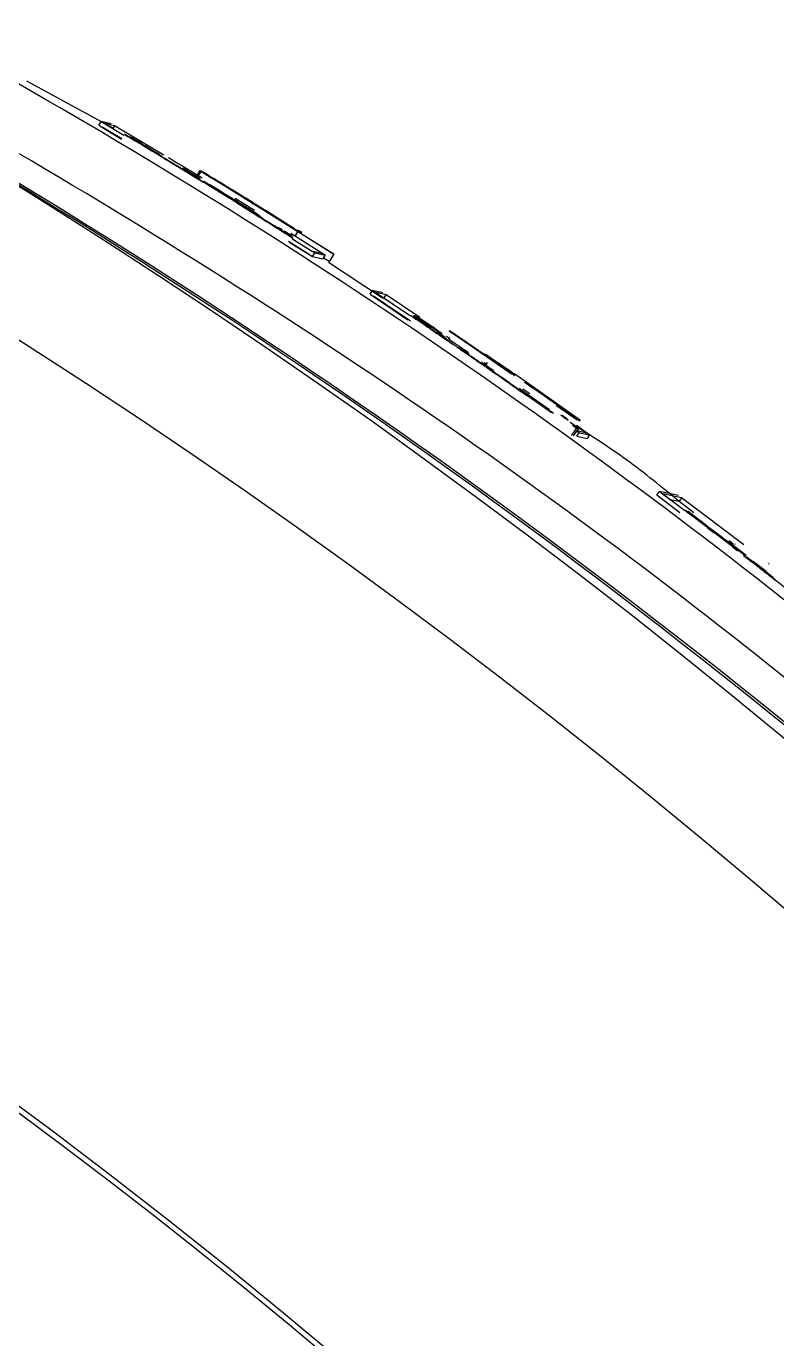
# Model space of a CAD drawing. Header units: millimetres. Extents: x 2448 to 4397, y 790 to 2168.
# Drawn here: x 3786.8 to 3794.61, y 1997.02 to 2010.66 of the extents above; entities that cross this region are included whole.
import ezdxf

# ---------------------------------------------------------------- set-up
doc = ezdxf.new("R2010")
doc.units = ezdxf.units.MM

msp = doc.modelspace()

# ---------------------------------------------------------------- linework, layer by layer
at = {"color": 7, "linetype": 'Continuous', "lineweight": 25}
for p, q in [((3787.707, 2009.597), (3786.809, 2010.086)), ((3787.558, 2009.627), (3787.581, 2009.666)), ((3787.558, 2009.627), (3787.794, 2009.482)), ((3787.581, 2009.666), (3787.819, 2009.524)), ((3787.687, 2009.643), (3787.581, 2009.666)), ((3787.796, 2009.485), (3787.593, 2009.607)), ((3787.616, 2009.645), (3787.819, 2009.524)), ((3787.722, 2009.622), (3787.616, 2009.645)), ((3787.722, 2009.622), (3787.705, 2009.593)), ((3788.234, 2009.316), (3787.722, 2009.622)), ((3787.882, 2009.502), (3787.886, 2009.508)), ((3787.886, 2009.508), (3787.958, 2009.465)), ((3787.982, 2009.447), (3787.958, 2009.461)), ((3788.123, 2009.358), (3788.124, 2009.359)), ((3788.149, 2009.336), (3788.152, 2009.336)), ((3788.153, 2009.335), (3788.156, 2009.335)), ((3788.189, 2009.313), (3788.189, 2009.313)), ((3788.191, 2009.313), (3788.196, 2009.312)), ((3788.195, 2009.31), (3788.196, 2009.312)), ((3788.326, 2009.231), (3788.326, 2009.231)), ((3788.405, 2009.196), (3788.408, 2009.196)), ((3788.442, 2009.173), (3788.446, 2009.173)), ((3788.611, 2009.07), (3788.442, 2009.173)), ((3788.445, 2009.172), (3788.446, 2009.173)), ((3788.612, 2009.071), (3788.446, 2009.173)), ((3788.641, 2009.039), (3788.454, 2009.153)), ((3788.468, 2009.148), (3788.469, 2009.15)), ((3788.483, 2009.141), (3788.485, 2009.144)), ((3788.546, 2009.097), (3788.546, 2009.098)), ((3788.593, 2009.101), (3788.621, 2009.146)), ((3788.61, 2009.068), (3788.598, 2009.075)), ((3788.629, 2009.147), (3788.618, 2009.154)), ((3789.626, 2008.522), (3788.621, 2009.146)), ((3788.621, 2009.146), (3788.623, 2009.146)), ((3788.623, 2009.146), (3788.771, 2009.055)), ((3789.207, 2008.696), (3788.649, 2009.043)), ((3788.983, 2008.827), (3788.678, 2009.016)), ((3788.805, 2008.953), (3788.713, 2009.009)), ((3788.818, 2008.941), (3788.744, 2008.987)), ((3788.748, 2008.986), (3788.752, 2008.985)), ((3788.897, 2008.894), (3788.748, 2008.986)), ((3788.751, 2008.984), (3788.752, 2008.985)), ((3788.841, 2008.93), (3788.752, 2008.985)), ((3788.809, 2008.938), (3788.81, 2008.94)), ((3788.84, 2008.929), (3788.841, 2008.93)), ((3788.861, 2008.903), (3788.862, 2008.905)), ((3788.864, 2008.904), (3788.869, 2008.903)), ((3788.901, 2008.881), (3788.906, 2008.88)), ((3788.905, 2008.879), (3788.906, 2008.88)), ((3788.912, 2008.871), (3788.913, 2008.872)), ((3788.949, 2008.856), (3789.191, 2008.706)), ((3788.967, 2008.839), (3788.967, 2008.84)), ((3789.178, 2008.74), (3788.975, 2008.865)), ((3789.188, 2008.701), (3789.191, 2008.706)), ((3789.291, 2008.734), (3789.627, 2008.522)), ((3789.387, 2008.581), (3789.484, 2008.519)), ((3789.424, 2008.566), (3789.445, 2008.552)), ((3789.424, 2008.566), (3789.447, 2008.552)), ((3789.464, 2008.541), (3789.447, 2008.552)), ((3789.877, 2008.299), (3789.554, 2008.503)), ((3789.626, 2008.522), (3789.597, 2008.476)), ((3789.627, 2008.522), (3789.598, 2008.475)), ((3789.608, 2008.537), (3790.002, 2008.286)), ((3789.627, 2008.522), (3789.626, 2008.522)), ((3790.001, 2008.286), (3789.626, 2008.52)), ((3789.636, 2008.534), (3789.67, 2008.512)), ((3789.668, 2008.513), (3789.636, 2008.533)), ((3789.637, 2008.53), (3789.661, 2008.514)), ((3789.659, 2008.515), (3789.637, 2008.529)), ((3789.661, 2008.514), (3789.659, 2008.515)), ((3789.67, 2008.512), (3789.668, 2008.513)), ((3789.747, 2008.284), (3789.529, 2008.42)), ((3789.545, 2008.408), (3789.78, 2008.263)), ((3789.557, 2008.479), (3789.57, 2008.473)), ((3789.557, 2008.465), (3789.56, 2008.469)), ((3789.563, 2008.461), (3789.57, 2008.473)), ((3789.57, 2008.448), (3789.804, 2008.3)), ((3789.571, 2008.448), (3789.771, 2008.322)), ((3789.771, 2008.322), (3789.877, 2008.299)), ((3789.78, 2008.263), (3789.887, 2008.239)), ((3789.804, 2008.3), (3789.911, 2008.277)), ((3789.911, 2008.277), (3789.877, 2008.299)), ((3789.952, 2008.21), (3789.893, 2008.247)), ((3790.001, 2008.286), (3789.952, 2008.21)), ((3789.952, 2008.21), (3789.954, 2008.21)), ((3790.002, 2008.286), (3789.954, 2008.21)), ((3790.002, 2008.286), (3790.001, 2008.286)), ((3790.507, 2007.829), (3789.948, 2008.199)), ((3790.38, 2007.873), (3790.404, 2007.91)), ((3790.38, 2007.873), (3790.771, 2007.604)), ((3790.404, 2007.91), (3790.799, 2007.646)), ((3790.511, 2007.886), (3790.404, 2007.91)), ((3790.799, 2007.591), (3790.414, 2007.85)), ((3790.545, 2007.864), (3790.439, 2007.887)), ((3790.439, 2007.887), (3790.799, 2007.647)), ((3790.52, 2007.827), (3790.545, 2007.864)), ((3790.895, 2007.629), (3790.545, 2007.864)), ((3790.845, 2007.634), (3790.831, 2007.643)), ((3790.837, 2007.648), (3790.839, 2007.651)), ((3790.842, 2007.63), (3790.845, 2007.634)), ((3790.871, 2007.63), (3790.874, 2007.634)), ((3790.874, 2007.634), (3791.129, 2007.461)), ((3790.963, 2007.575), (3790.874, 2007.634)), ((3790.918, 2007.578), (3790.908, 2007.58)), ((3790.969, 2007.542), (3790.952, 2007.554)), ((3790.995, 2007.518), (3790.995, 2007.518)), ((3791.067, 2007.469), (3790.995, 2007.518)), ((3791.067, 2007.469), (3791.071, 2007.468)), ((3791.072, 2007.468), (3791.075, 2007.468)), ((3791.076, 2007.475), (3791.174, 2007.408)), ((3791.104, 2007.445), (3791.111, 2007.443)), ((3791.115, 2007.456), (3791.159, 2007.426)), ((3791.209, 2007.408), (3791.175, 2007.43)), ((3791.191, 2007.409), (3791.197, 2007.408)), ((3791.196, 2007.406), (3791.197, 2007.408)), ((3791.208, 2007.411), (3791.197, 2007.419)), ((3791.76, 2007.101), (3791.201, 2007.489)), ((3791.201, 2007.489), (3791.201, 2007.489)), ((3791.576, 2007.236), (3791.213, 2007.487)), ((3791.213, 2007.487), (3791.215, 2007.486)), ((3791.215, 2007.486), (3791.581, 2007.232)), ((3791.298, 2007.315), (3791.297, 2007.314)), ((3791.408, 2007.245), (3791.31, 2007.312)), ((3791.352, 2007.276), (3791.355, 2007.276)), ((3791.372, 2007.268), (3791.402, 2007.248)), ((3791.382, 2007.273), (3791.377, 2007.266)), ((3791.382, 2007.273), (3791.397, 2007.263)), ((3791.392, 2007.256), (3791.397, 2007.263)), ((3791.4, 2007.251), (3791.405, 2007.258)), ((3791.387, 2007.252), (3791.391, 2007.251)), ((3791.391, 2007.251), (3791.39, 2007.25)), ((3791.66, 2007.078), (3791.535, 2007.165)), ((3791.552, 2007.141), (3791.663, 2007.065)), ((3791.664, 2007.068), (3791.557, 2007.142)), ((3791.566, 2007.16), (3791.592, 2007.142)), ((3791.568, 2007.251), (3791.582, 2007.24)), ((3791.577, 2007.249), (3791.582, 2007.245)), ((3791.603, 2007.15), (3791.591, 2007.158)), ((3791.615, 2007.217), (3791.669, 2007.179)), ((3791.645, 2007.188), (3791.623, 2007.204)), ((3791.883, 2007.024), (3791.672, 2007.169)), ((3791.676, 2007.164), (3791.851, 2007.042)), ((3791.857, 2006.928), (3791.857, 2006.929)), ((3791.89, 2006.902), (3792.009, 2006.819)), ((3791.891, 2006.902), (3791.894, 2006.901)), ((3791.893, 2006.904), (3791.934, 2006.875)), ((3791.934, 2006.875), (3791.894, 2006.903)), ((3791.927, 2006.877), (3791.93, 2006.876)), ((3792.263, 2006.64), (3791.927, 2006.877)), ((3792.243, 2006.669), (3791.93, 2006.89)), ((3792.266, 2006.639), (3791.93, 2006.876)), ((3791.93, 2006.876), (3791.93, 2006.875)), ((3792.041, 2006.834), (3791.968, 2006.885)), ((3792.566, 2006.559), (3792.042, 2006.928)), ((3792.568, 2006.558), (3792.045, 2006.928)), ((3792.558, 2006.561), (3792.066, 2006.907)), ((3791.995, 2006.832), (3792.077, 2006.775)), ((3792.057, 2006.793), (3792.001, 2006.833)), ((3792.077, 2006.775), (3792.014, 2006.82)), ((3792.055, 2006.791), (3792.057, 2006.793)), ((3792.316, 2006.722), (3792.545, 2006.564)), ((3792.531, 2006.567), (3792.316, 2006.715)), ((3792.317, 2006.716), (3792.532, 2006.566)), ((3792.44, 2006.558), (3792.363, 2006.613)), ((3792.428, 2006.573), (3792.375, 2006.611)), ((3792.402, 2006.584), (3792.395, 2006.586)), ((3792.55, 2006.562), (3792.533, 2006.575)), ((3792.546, 2006.472), (3792.495, 2006.508)), ((3792.51, 2006.488), (3792.513, 2006.492)), ((3792.52, 2006.481), (3792.524, 2006.487)), ((3792.524, 2006.487), (3792.546, 2006.472)), ((3792.629, 2006.432), (3792.525, 2006.505)), ((3792.53, 2006.449), (3792.555, 2006.431)), ((3792.532, 2006.566), (3792.531, 2006.567)), ((3792.532, 2006.453), (3792.629, 2006.432)), ((3792.549, 2006.563), (3792.543, 2006.567)), ((3792.545, 2006.564), (3792.544, 2006.564)), ((3792.549, 2006.563), (3792.55, 2006.562)), ((3792.558, 2006.561), (3792.551, 2006.552)), ((3792.558, 2006.561), (3792.559, 2006.56)), ((3792.566, 2006.559), (3792.568, 2006.558)), ((3792.529, 2006.395), (3792.636, 2006.372)), ((3792.555, 2006.431), (3792.662, 2006.408)), ((3792.662, 2006.408), (3792.628, 2006.432)), ((3793.362, 2005.787), (3793.601, 2005.602)), ((3793.389, 2005.822), (3793.65, 2005.626)), ((3793.586, 2005.779), (3793.389, 2005.822)), ((3793.422, 2005.798), (3793.65, 2005.627)), ((3793.618, 2005.755), (3793.422, 2005.798)), ((3793.618, 2005.755), (3793.592, 2005.719)), ((3794.267, 2005.266), (3793.618, 2005.755)), ((3793.501, 2005.739), (3793.592, 2005.719)), ((3793.592, 2005.719), (3793.747, 2005.601)), ((3793.737, 2005.563), (3793.651, 2005.627)), ((3793.671, 2005.611), (3793.678, 2005.621)), ((3793.68, 2005.606), (3793.685, 2005.612)), ((3793.777, 2005.543), (3793.685, 2005.612)), ((3793.792, 2005.521), (3793.737, 2005.563)), ((3793.903, 2005.437), (3793.792, 2005.521)), ((3793.818, 2005.501), (3793.82, 2005.504)), ((3793.82, 2005.504), (3793.91, 2005.435)), ((3793.948, 2005.408), (3793.82, 2005.504)), ((3793.893, 2005.439), (3793.949, 2005.396)), ((3793.902, 2005.437), (3793.893, 2005.439)), ((3793.91, 2005.435), (3793.903, 2005.437)), ((3793.93, 2005.412), (3793.937, 2005.41)), ((3794.152, 2005.246), (3793.937, 2005.41)), ((3793.938, 2005.41), (3793.948, 2005.408)), ((3794.154, 2005.245), (3793.938, 2005.41)), ((3793.945, 2005.405), (3793.948, 2005.408)), ((3794.06, 2005.317), (3794.061, 2005.319)), ((3794.061, 2005.319), (3794.157, 2005.245)), ((3794.195, 2005.217), (3794.061, 2005.319)), ((3794.147, 2005.27), (3794.107, 2005.3)), ((3794.154, 2005.273), (3794.114, 2005.304)), ((3794.143, 2005.283), (3794.115, 2005.304)), ((3794.291, 2005.156), (3794.141, 2005.271)), ((3794.146, 2005.247), (3794.202, 2005.204)), ((3794.152, 2005.246), (3794.146, 2005.247)), ((3794.157, 2005.245), (3794.154, 2005.245)), ((3794.167, 2005.277), (3794.175, 2005.275)), ((3794.235, 2005.193), (3794.171, 2005.242)), ((3794.184, 2005.22), (3794.195, 2005.217)), ((3794.283, 2005.156), (3794.235, 2005.193)), ((3794.274, 2005.162), (3794.24, 2005.188)), ((3794.263, 2005.157), (3794.262, 2005.157)), ((3794.289, 2005.136), (3794.294, 2005.142)), ((3794.346, 2005.092), (3794.362, 2005.089)), ((3794.497, 2004.988), (3794.364, 2005.092)), ((3794.381, 2005.066), (3794.397, 2005.062)), ((3794.529, 2005.065), (3794.522, 2005.071)), ((3794.591, 2004.907), (3794.586, 2004.908))]:
    msp.add_line(p, q, dxfattribs=at)
at = {"color": 7, "linetype": 'Continuous', "lineweight": 25, "flags": 128}
for points in [[(3788.608, 2009.156), (3788.595, 2009.135), (3788.583, 2009.114), (3788.58, 2009.109)], [(3788.805, 2008.953), (3788.816, 2008.946), (3788.829, 2008.938), (3788.841, 2008.93)], [(3789.78, 2008.263), (3789.794, 2008.284), (3789.804, 2008.3)], [(3789.911, 2008.277), (3789.898, 2008.256), (3789.887, 2008.239)], [(3791.393, 2007.25), (3791.407, 2007.241), (3791.421, 2007.231)], [(3791.665, 2007.058), (3791.675, 2007.051), (3791.686, 2007.043)], [(3791.891, 2006.902), (3791.876, 2006.912), (3791.862, 2006.922)], [(3791.925, 2006.881), (3791.943, 2006.868), (3791.96, 2006.856)], [(3791.987, 2006.833), (3791.997, 2006.825), (3792.008, 2006.818)], [(3792.474, 2006.403), (3792.503, 2006.444), (3792.526, 2006.476)], [(3792.494, 2006.399), (3792.513, 2006.425), (3792.529, 2006.448), (3792.546, 2006.472)], [(3792.529, 2006.395), (3792.544, 2006.415), (3792.555, 2006.431)], [(3792.662, 2006.408), (3792.647, 2006.388), (3792.636, 2006.372)], [(3793.362, 2005.787), (3793.377, 2005.807), (3793.389, 2005.822)]]:
    msp.add_lwpolyline(points, dxfattribs=at)
at = {"color": 7, "linetype": 'Continuous', "lineweight": 25}
msp.add_circle((3748.716, 1947.838), 64.082, dxfattribs=at)
for centre, radius, start, end in [((3748.716, 1947.838), 72, 10.3061, 79.6939), ((3748.716, 1947.838), 70.65, 10.3061, 79.6939), ((3748.716, 1947.838), 64.023, 270, 180.00002), ((3749.383, 1947.469), 71.996, 32.6977, 61.00278), ((3749.33, 1947.48), 71.996, 31.78427, 59.67634), ((3748.716, 1947.838), 61.611, 90, 360), ((3756.944, 1959.344), 58.95, 57.07738, 57.15858), ((3756.123, 1957.295), 61.125, 56.8203, 56.86814), ((3756.23, 1957.196), 61.204, 53.62761, 53.67543)]:
    msp.add_arc(centre, radius, start, end, dxfattribs=at)
for points, knots in [([(3817.167, 1970.449), (3817.129, 1970.619), (3816.689, 1972.606), (3815.384, 1976.292), (3813.296, 1981.393), (3810.763, 1986.22), (3807.862, 1990.809), (3804.549, 1995.177), (3800.876, 1999.248), (3796.91, 2002.957), (3792.653, 2006.327), (3788.08, 2009.352), (3783.272, 2011.977), (3778.31, 2014.154), (3773.438, 2015.866), (3770.159, 2016.646), (3768.617, 2017.013)], [0, 0, 0, 0, 0.007378, 0.086277, 0.165173, 0.241101, 0.317028, 0.395164, 0.4733, 0.549225, 0.62515, 0.703278, 0.781408, 0.857129, 0.932849, 1, 1, 1, 1]), ([(3812.716, 1980.873), (3812.605, 1981.135), (3811.776, 1983.086), (3809.824, 1986.539), (3806.879, 1991.122), (3803.556, 1995.373), (3799.938, 1999.294), (3796.005, 2002.899), (3791.793, 2006.17), (3787.317, 2009.051), (3783.43, 2011.205), (3780.973, 2012.232), (3780.152, 2012.575)], [0, 0, 0, 0, 0.01838, 0.13679, 0.255201, 0.369862, 0.484523, 0.599183, 0.713843, 0.828197, 0.942553, 1, 1, 1, 1]), ([(3748.716, 2009.449), (3751.093, 2009.37), (3755.945, 2009.207), (3763.26, 2007.857), (3770.608, 2005.608), (3777.803, 2002.346), (3784.646, 1998.107), (3790.942, 1992.951), (3796.362, 1987.16), (3800.847, 1980.952), (3804.401, 1974.535), (3807.123, 1967.88), (3808.998, 1961.137), (3810.125, 1954.446), (3810.261, 1950.013), (3810.327, 1947.838)], [0, 0, 0, 0, 0.0736754, 0.1504344, 0.2298849, 0.3115242, 0.3947507, 0.4788859, 0.5632051, 0.6400411, 0.7158686, 0.7901842, 0.8625449, 0.9325805, 1, 1, 1, 1]), ([(3787.822, 2009.533), (3787.873, 2009.503), (3787.954, 2009.455), (3788.063, 2009.389), (3788.122, 2009.353), (3788.152, 2009.336)], [0, 0, 0, 0, 0.458838, 0.729395, 1, 1, 1, 1]), ([(3787.826, 2009.535), (3787.882, 2009.502), (3787.973, 2009.448), (3788.096, 2009.374), (3788.164, 2009.333), (3788.197, 2009.313)], [0, 0, 0, 0, 0.449842, 0.729789, 1, 1, 1, 1]), ([(3787.826, 2009.535), (3787.838, 2009.528), (3787.859, 2009.516), (3787.89, 2009.498), (3787.909, 2009.487), (3787.918, 2009.481)], [0, 0, 0, 0, 0.391545, 0.695772, 1, 1, 1, 1]), ([(3787.886, 2009.508), (3787.895, 2009.503), (3787.911, 2009.493), (3787.935, 2009.48), (3787.949, 2009.471), (3787.956, 2009.467)], [0, 0, 0, 0, 0.394364, 0.697182, 1, 1, 1, 1]), ([(3788.153, 2009.335), (3788.102, 2009.366), (3788.03, 2009.409), (3787.936, 2009.466), (3787.912, 2009.481), (3787.9, 2009.488)], [0, 0, 0, 0, 0.5544394, 0.7741875, 1, 1, 1, 1]), ([(3787.918, 2009.481), (3787.925, 2009.477), (3787.937, 2009.47), (3787.954, 2009.459), (3787.965, 2009.453), (3787.97, 2009.45)], [0, 0, 0, 0, 0.3911823, 0.6955909, 1, 1, 1, 1]), ([(3787.956, 2009.467), (3787.959, 2009.465), (3787.967, 2009.461), (3787.978, 2009.454), (3787.989, 2009.447), (3787.996, 2009.443), (3788, 2009.44)], [0, 0, 0, 0, 0.25, 0.5, 0.75, 1, 1, 1, 1]), ([(3787.988, 2009.443), (3787.985, 2009.445), (3787.979, 2009.448), (3787.969, 2009.454), (3787.962, 2009.459), (3787.958, 2009.461)], [0, 0, 0, 0, 0.25285, 0.626401, 1, 1, 1, 1]), ([(3787.97, 2009.45), (3787.995, 2009.435), (3788.046, 2009.405), (3788.123, 2009.358), (3788.175, 2009.326), (3788.202, 2009.31)], [0, 0, 0, 0, 0.318767, 0.659383, 1, 1, 1, 1]), ([(3787.988, 2009.443), (3788.016, 2009.426), (3788.076, 2009.391), (3788.152, 2009.345), (3788.192, 2009.321)], [0, 0, 0, 0, 0.483698, 1, 1, 1, 1]), ([(3788.192, 2009.321), (3788.188, 2009.324), (3788.17, 2009.335), (3788.139, 2009.354), (3788.095, 2009.38), (3788.047, 2009.409), (3788.014, 2009.428), (3787.997, 2009.438), (3787.995, 2009.439)], [0, 0, 0, 0, 0.044406, 0.186372, 0.315259, 0.56452, 0.939233, 1, 1, 1, 1]), ([(3788.156, 2009.335), (3788.148, 2009.34), (3788.132, 2009.349), (3788.105, 2009.366), (3788.085, 2009.377), (3788.074, 2009.384)], [0, 0, 0, 0, 0.297229, 0.594458, 1, 1, 1, 1]), ([(3788.074, 2009.384), (3788.092, 2009.374), (3788.121, 2009.357), (3788.161, 2009.332), (3788.184, 2009.318), (3788.196, 2009.312)], [0, 0, 0, 0, 0.4296253, 0.7148125, 1, 1, 1, 1]), ([(3788.205, 2009.31), (3788.197, 2009.315), (3788.179, 2009.326), (3788.152, 2009.342), (3788.133, 2009.353), (3788.124, 2009.359)], [0, 0, 0, 0, 0.312458, 0.656229, 1, 1, 1, 1]), ([(3788.124, 2009.359), (3788.141, 2009.349), (3788.17, 2009.331), (3788.199, 2009.314), (3788.211, 2009.307), (3788.212, 2009.306)], [0, 0, 0, 0, 0.593093, 0.986791, 1, 1, 1, 1]), ([(3788.209, 2009.3), (3788.201, 2009.305), (3788.186, 2009.314), (3788.166, 2009.326), (3788.154, 2009.333), (3788.149, 2009.336)], [0, 0, 0, 0, 0.429625, 0.7148125, 1, 1, 1, 1]), ([(3788.189, 2009.313), (3788.268, 2009.265), (3788.389, 2009.192), (3788.525, 2009.108), (3788.596, 2009.064), (3788.612, 2009.054), (3788.62, 2009.049)], [0, 0, 0, 0, 0.493119, 0.751461, 0.87371, 1, 1, 1, 1]), ([(3788.209, 2009.3), (3788.202, 2009.304), (3788.19, 2009.312), (3788.189, 2009.313), (3788.189, 2009.313)], [0, 0, 0, 0, 0.558776, 1, 1, 1, 1]), ([(3788.191, 2009.313), (3788.239, 2009.283), (3788.338, 2009.223), (3788.487, 2009.132), (3788.587, 2009.071), (3788.637, 2009.04)], [0, 0, 0, 0, 0.325075, 0.662536, 1, 1, 1, 1]), ([(3788.239, 2009.288), (3788.288, 2009.258), (3788.366, 2009.21), (3788.473, 2009.145), (3788.531, 2009.11), (3788.56, 2009.092)], [0, 0, 0, 0, 0.459922, 0.729961, 1, 1, 1, 1]), ([(3788.632, 2009.077), (3788.604, 2009.094), (3788.489, 2009.165), (3788.372, 2009.234), (3788.283, 2009.287)], [0, 0, 0, 0, 0.242369, 1, 1, 1, 1]), ([(3788.326, 2009.231), (3788.352, 2009.215), (3788.405, 2009.183), (3788.51, 2009.119), (3788.588, 2009.071), (3788.64, 2009.039)], [0, 0, 0, 0, 0.251385, 0.502776, 1, 1, 1, 1]), ([(3788.326, 2009.231), (3788.336, 2009.225), (3788.354, 2009.214), (3788.38, 2009.199), (3788.395, 2009.19), (3788.403, 2009.185)], [0, 0, 0, 0, 0.404672, 0.702336, 1, 1, 1, 1]), ([(3788.403, 2009.185), (3788.407, 2009.182), (3788.416, 2009.177), (3788.429, 2009.169), (3788.442, 2009.161), (3788.45, 2009.156), (3788.454, 2009.153)], [0, 0, 0, 0, 0.2500001, 0.5000002, 0.7500003, 1, 1, 1, 1]), ([(3788.425, 2009.186), (3788.431, 2009.182), (3788.442, 2009.176), (3788.456, 2009.167), (3788.465, 2009.161), (3788.469, 2009.159)], [0, 0, 0, 0, 0.406795, 0.703397, 1, 1, 1, 1]), ([(3788.612, 2009.071), (3788.593, 2009.083), (3788.545, 2009.112), (3788.498, 2009.141), (3788.469, 2009.159)], [0, 0, 0, 0, 0.403792, 1, 1, 1, 1]), ([(3788.469, 2009.15), (3788.486, 2009.14), (3788.518, 2009.121), (3788.554, 2009.099), (3788.573, 2009.087), (3788.578, 2009.084)], [0, 0, 0, 0, 0.4753513, 0.8600436, 1, 1, 1, 1]), ([(3788.597, 2009.069), (3788.621, 2009.054), (3788.67, 2009.024), (3788.759, 2008.969), (3788.824, 2008.929), (3788.864, 2008.904)], [0, 0, 0, 0, 0.2728521, 0.5457043, 1, 1, 1, 1]), ([(3788.608, 2009.156), (3788.612, 2009.153), (3788.619, 2009.148), (3788.666, 2009.12), (3788.714, 2009.09), (3788.752, 2009.067), (3788.771, 2009.055)], [0, 0, 0, 0, 0.348485, 0.569803, 0.786571, 1, 1, 1, 1]), ([(3788.644, 2009.134), (3788.633, 2009.141), (3788.614, 2009.153), (3788.61, 2009.155), (3788.608, 2009.156)], [0, 0, 0, 0, 0.556506, 1, 1, 1, 1]), ([(3789.144, 2008.833), (3789.065, 2008.882), (3788.906, 2008.98), (3788.743, 2009.079), (3788.656, 2009.132), (3788.645, 2009.138), (3788.644, 2009.139)], [0, 0, 0, 0, 0.329681, 0.673032, 0.953826, 1, 1, 1, 1]), ([(3788.644, 2009.134), (3788.654, 2009.128), (3788.675, 2009.115), (3788.711, 2009.094), (3788.736, 2009.078), (3788.751, 2009.069)], [0, 0, 0, 0, 0.292343, 0.58468, 1, 1, 1, 1]), ([(3788.732, 2009.08), (3788.733, 2009.079), (3788.737, 2009.078), (3788.746, 2009.072), (3788.751, 2009.069)], [0, 0, 0, 0, 0.561757, 1, 1, 1, 1]), ([(3788.946, 2008.948), (3788.918, 2008.965), (3788.861, 2009), (3788.791, 2009.043), (3788.742, 2009.074), (3788.735, 2009.078), (3788.732, 2009.08)], [0, 0, 0, 0, 0.2702553, 0.5455684, 0.7698476, 1, 1, 1, 1]), ([(3788.742, 2009.078), (3788.749, 2009.074), (3788.764, 2009.065), (3788.869, 2009.002), (3789.003, 2008.92), (3789.097, 2008.862), (3789.143, 2008.833)], [0, 0, 0, 0, 0.292893, 0.576375, 0.790992, 1, 1, 1, 1]), ([(3789.136, 2008.833), (3789.076, 2008.87), (3788.954, 2008.946), (3788.825, 2009.026), (3788.751, 2009.072), (3788.745, 2009.076), (3788.742, 2009.078)], [0, 0, 0, 0, 0.265837, 0.542103, 0.76857, 1, 1, 1, 1]), ([(3788.683, 2009.016), (3788.702, 2009.004), (3788.746, 2008.977), (3788.798, 2008.944), (3788.843, 2008.916), (3788.856, 2008.908), (3788.862, 2008.905)], [0, 0, 0, 0, 0.2763579, 0.6478987, 0.822031, 1, 1, 1, 1]), ([(3788.747, 2008.986), (3788.86, 2008.915), (3789.028, 2008.811), (3789.151, 2008.733), (3789.19, 2008.708)], [0, 0, 0, 0, 0.676565, 1, 1, 1, 1]), ([(3788.869, 2008.903), (3788.861, 2008.908), (3788.847, 2008.916), (3788.828, 2008.929), (3788.816, 2008.936), (3788.81, 2008.94)], [0, 0, 0, 0, 0.401179, 0.700589, 1, 1, 1, 1]), ([(3788.81, 2008.94), (3788.828, 2008.928), (3788.861, 2008.908), (3788.909, 2008.879), (3788.938, 2008.861), (3788.953, 2008.852)], [0, 0, 0, 0, 0.383515, 0.691757, 1, 1, 1, 1]), ([(3788.967, 2008.84), (3788.958, 2008.845), (3788.94, 2008.856), (3788.905, 2008.878), (3788.879, 2008.894), (3788.862, 2008.904)], [0, 0, 0, 0, 0.255381, 0.510761, 1, 1, 1, 1]), ([(3788.881, 2008.903), (3788.942, 2008.865), (3789.063, 2008.79), (3789.185, 2008.714), (3789.246, 2008.675), (3789.247, 2008.675)], [0, 0, 0, 0, 0.500595, 0.991044, 1, 1, 1, 1]), ([(3789.216, 2008.692), (3789.175, 2008.718), (3789.085, 2008.776), (3788.953, 2008.858), (3788.881, 2008.903)], [0, 0, 0, 0, 0.452676, 1, 1, 1, 1]), ([(3789.219, 2008.696), (3789.214, 2008.699), (3789.199, 2008.708), (3789.172, 2008.725), (3789.125, 2008.754), (3789.024, 2008.816), (3788.96, 2008.856), (3788.91, 2008.886), (3788.898, 2008.893), (3788.897, 2008.894)], [0, 0, 0, 0, 0.0224209, 0.0674646, 0.1229171, 0.2713094, 0.8213459, 0.9858817, 1, 1, 1, 1]), ([(3788.946, 2008.948), (3788.984, 2008.925), (3789.059, 2008.878), (3789.175, 2008.806), (3789.252, 2008.758), (3789.291, 2008.734)], [0, 0, 0, 0, 0.327262, 0.663315, 1, 1, 1, 1]), ([(3788.901, 2008.881), (3788.91, 2008.875), (3788.926, 2008.866), (3788.948, 2008.852), (3788.961, 2008.844), (3788.967, 2008.84)], [0, 0, 0, 0, 0.406188, 0.703094, 1, 1, 1, 1]), ([(3789.274, 2008.648), (3789.231, 2008.676), (3789.148, 2008.728), (3789.025, 2008.805), (3788.946, 2008.855), (3788.906, 2008.88)], [0, 0, 0, 0, 0.352543, 0.676271, 1, 1, 1, 1]), ([(3788.927, 2008.875), (3788.951, 2008.861), (3789.019, 2008.819), (3789.132, 2008.749), (3789.204, 2008.704)], [0, 0, 0, 0, 0.3577129, 1, 1, 1, 1]), ([(3789.229, 2008.687), (3789.222, 2008.691), (3789.168, 2008.725), (3789.067, 2008.788), (3788.974, 2008.846), (3788.927, 2008.875)], [0, 0, 0, 0, 0.070072, 0.535026, 1, 1, 1, 1]), ([(3788.943, 2008.854), (3788.957, 2008.845), (3788.982, 2008.829), (3789.018, 2008.806), (3789.039, 2008.792), (3789.05, 2008.785)], [0, 0, 0, 0, 0.393566, 0.696783, 1, 1, 1, 1]), ([(3789.297, 2008.634), (3789.22, 2008.683), (3789.113, 2008.751), (3788.986, 2008.83), (3788.964, 2008.844), (3788.953, 2008.852)], [0, 0, 0, 0, 0.552929, 0.773516, 1, 1, 1, 1]), ([(3789.004, 2008.813), (3789.015, 2008.806), (3789.036, 2008.793), (3789.064, 2008.775), (3789.08, 2008.764), (3789.088, 2008.759)], [0, 0, 0, 0, 0.359316, 0.679629, 1, 1, 1, 1]), ([(3789.531, 2008.481), (3789.445, 2008.536), (3789.322, 2008.614), (3789.162, 2008.715), (3789.087, 2008.762), (3789.05, 2008.785)], [0, 0, 0, 0, 0.536936, 0.768461, 1, 1, 1, 1]), ([(3789.079, 2008.767), (3789.134, 2008.732), (3789.244, 2008.663), (3789.409, 2008.559), (3789.519, 2008.489), (3789.574, 2008.454)], [0, 0, 0, 0, 0.332594, 0.666235, 1, 1, 1, 1]), ([(3789.223, 2008.675), (3789.202, 2008.688), (3789.164, 2008.712), (3789.123, 2008.739), (3789.096, 2008.756), (3789.079, 2008.767)], [0, 0, 0, 0, 0.307961, 0.555794, 1, 1, 1, 1]), ([(3789.535, 2008.585), (3789.527, 2008.59), (3789.512, 2008.599), (3789.413, 2008.661), (3789.278, 2008.745), (3789.183, 2008.804), (3789.136, 2008.833)], [0, 0, 0, 0, 0.292844, 0.576953, 0.791091, 1, 1, 1, 1]), ([(3789.143, 2008.833), (3789.202, 2008.796), (3789.322, 2008.722), (3789.45, 2008.641), (3789.524, 2008.593), (3789.531, 2008.588), (3789.535, 2008.585)], [0, 0, 0, 0, 0.265979, 0.542215, 0.768728, 1, 1, 1, 1]), ([(3789.658, 2008.508), (3789.65, 2008.513), (3789.635, 2008.523), (3789.498, 2008.611), (3789.328, 2008.719), (3789.204, 2008.795), (3789.144, 2008.833)], [0, 0, 0, 0, 0.292883, 0.576359, 0.790843, 1, 1, 1, 1]), ([(3789.159, 2008.719), (3789.164, 2008.716), (3789.174, 2008.71), (3789.184, 2008.704), (3789.189, 2008.7)], [0, 0, 0, 0, 0.500144, 1, 1, 1, 1]), ([(3789.274, 2008.648), (3789.264, 2008.655), (3789.242, 2008.668), (3789.203, 2008.692), (3789.177, 2008.708), (3789.159, 2008.719)], [0, 0, 0, 0, 0.255869, 0.511759, 1, 1, 1, 1]), ([(3789.189, 2008.7), (3789.219, 2008.682), (3789.277, 2008.646), (3789.382, 2008.58), (3789.493, 2008.51), (3789.552, 2008.473), (3789.565, 2008.465), (3789.569, 2008.462), (3789.567, 2008.463), (3789.561, 2008.467), (3789.546, 2008.477), (3789.518, 2008.495), (3789.483, 2008.517), (3789.449, 2008.539), (3789.405, 2008.566), (3789.365, 2008.592), (3789.327, 2008.616), (3789.307, 2008.628), (3789.297, 2008.634)], [0, 0, 0, 0, 0.198042, 0.374573, 0.552198, 0.596402, 0.611696, 0.627125, 0.637321, 0.647491, 0.664271, 0.693708, 0.734691, 0.762967, 0.791178, 0.874805, 0.937128, 1, 1, 1, 1]), ([(3789.447, 2008.549), (3789.45, 2008.546), (3789.457, 2008.542), (3789.432, 2008.557), (3789.422, 2008.563)], [0, 0, 0, 0, 0.566446, 1, 1, 1, 1]), ([(3789.57, 2008.473), (3789.552, 2008.485), (3789.514, 2008.509), (3789.494, 2008.522), (3789.484, 2008.528)], [0, 0, 0, 0, 0.485878, 1, 1, 1, 1]), ([(3789.629, 2008.525), (3789.636, 2008.521), (3789.654, 2008.51), (3789.656, 2008.509), (3789.658, 2008.508)], [0, 0, 0, 0, 0.3647879, 1, 1, 1, 1]), ([(3791.072, 2007.468), (3791.063, 2007.474), (3791.045, 2007.486), (3791.007, 2007.512), (3790.965, 2007.541), (3790.924, 2007.568), (3790.866, 2007.607), (3790.827, 2007.633), (3790.801, 2007.65)], [0, 0, 0, 0, 0.121717, 0.238499, 0.329404, 0.425324, 0.620733, 1, 1, 1, 1]), ([(3790.816, 2007.64), (3790.842, 2007.622), (3790.886, 2007.593), (3790.949, 2007.551), (3791.01, 2007.51), (3791.051, 2007.482), (3791.071, 2007.468)], [0, 0, 0, 0, 0.3449557, 0.566156, 0.7837883, 1, 1, 1, 1]), ([(3791.016, 2007.52), (3791.011, 2007.523), (3791, 2007.531), (3790.977, 2007.546), (3790.923, 2007.583), (3790.877, 2007.613), (3790.842, 2007.636), (3790.831, 2007.643)], [0, 0, 0, 0, 0.0421076, 0.1082528, 0.2411712, 0.7679536, 1, 1, 1, 1]), ([(3790.836, 2007.649), (3790.846, 2007.642), (3790.864, 2007.63), (3790.889, 2007.614), (3790.903, 2007.604), (3790.91, 2007.6)], [0, 0, 0, 0, 0.421517, 0.710758, 1, 1, 1, 1]), ([(3790.839, 2007.651), (3790.894, 2007.615), (3790.974, 2007.561), (3791.054, 2007.506), (3791.081, 2007.488)], [0, 0, 0, 0, 0.669812, 1, 1, 1, 1]), ([(3790.839, 2007.651), (3790.851, 2007.644), (3790.872, 2007.63), (3790.901, 2007.61), (3790.92, 2007.598), (3790.929, 2007.592)], [0, 0, 0, 0, 0.391545, 0.695772, 1, 1, 1, 1]), ([(3790.845, 2007.634), (3790.868, 2007.618), (3790.907, 2007.593), (3790.954, 2007.561), (3790.973, 2007.548)], [0, 0, 0, 0, 0.603771, 1, 1, 1, 1]), ([(3790.929, 2007.592), (3790.935, 2007.588), (3790.947, 2007.58), (3790.963, 2007.569), (3790.973, 2007.562), (3790.978, 2007.558)], [0, 0, 0, 0, 0.391182, 0.695591, 1, 1, 1, 1]), ([(3791.076, 2007.498), (3791.055, 2007.513), (3791.012, 2007.542), (3790.98, 2007.564), (3790.963, 2007.575)], [0, 0, 0, 0, 0.495081, 1, 1, 1, 1]), ([(3790.978, 2007.558), (3791.002, 2007.542), (3791.051, 2007.509), (3791.099, 2007.476), (3791.124, 2007.46)], [0, 0, 0, 0, 0.490845, 1, 1, 1, 1]), ([(3790.995, 2007.518), (3791.038, 2007.489), (3791.118, 2007.435), (3791.171, 2007.398), (3791.211, 2007.371), (3791.23, 2007.357), (3791.245, 2007.347), (3791.256, 2007.34), (3791.266, 2007.333), (3791.27, 2007.33), (3791.266, 2007.333), (3791.254, 2007.342), (3791.226, 2007.361), (3791.171, 2007.399), (3791.126, 2007.429), (3791.104, 2007.445)], [0, 0, 0, 0, 0.230647, 0.417745, 0.453735, 0.487633, 0.510876, 0.534885, 0.560066, 0.612168, 0.663103, 0.713772, 0.762955, 0.881812, 1, 1, 1, 1]), ([(3791.075, 2007.468), (3791.066, 2007.474), (3791.051, 2007.484), (3791.029, 2007.499), (3791.017, 2007.507), (3791.01, 2007.512)], [0, 0, 0, 0, 0.406188, 0.703094, 1, 1, 1, 1]), ([(3791.01, 2007.512), (3791.027, 2007.5), (3791.055, 2007.482), (3791.094, 2007.455), (3791.116, 2007.44), (3791.128, 2007.433)], [0, 0, 0, 0, 0.429614, 0.714807, 1, 1, 1, 1]), ([(3791.182, 2007.397), (3791.17, 2007.406), (3791.134, 2007.43), (3791.098, 2007.455), (3791.075, 2007.471)], [0, 0, 0, 0, 0.3391148, 1, 1, 1, 1]), ([(3791.128, 2007.434), (3791.134, 2007.43), (3791.151, 2007.418), (3791.168, 2007.407), (3791.179, 2007.399)], [0, 0, 0, 0, 0.336502, 1, 1, 1, 1]), ([(3791.17, 2007.403), (3791.168, 2007.404), (3791.152, 2007.415), (3791.131, 2007.43), (3791.129, 2007.432), (3791.128, 2007.433)], [0, 0, 0, 0, 0.070925, 0.529294, 1, 1, 1, 1]), ([(3791.191, 2007.409), (3791.238, 2007.377), (3791.3, 2007.334), (3791.362, 2007.292), (3791.377, 2007.282)], [0, 0, 0, 0, 0.756769, 1, 1, 1, 1]), ([(3791.201, 2007.489), (3791.238, 2007.464), (3791.422, 2007.341), (3791.605, 2007.217), (3791.751, 2007.117)], [0, 0, 0, 0, 0.199999, 1, 1, 1, 1]), ([(3791.266, 2007.336), (3791.276, 2007.328), (3791.295, 2007.315), (3791.324, 2007.295), (3791.342, 2007.283), (3791.352, 2007.276)], [0, 0, 0, 0, 0.359367, 0.679683, 1, 1, 1, 1]), ([(3791.28, 2007.324), (3791.303, 2007.309), (3791.366, 2007.266), (3791.461, 2007.2), (3791.568, 2007.126), (3791.632, 2007.081), (3791.665, 2007.058)], [0, 0, 0, 0, 0.154407, 0.433546, 0.71541, 1, 1, 1, 1]), ([(3791.355, 2007.276), (3791.347, 2007.281), (3791.333, 2007.291), (3791.314, 2007.304), (3791.303, 2007.311), (3791.298, 2007.315)], [0, 0, 0, 0, 0.42963, 0.714814, 1, 1, 1, 1]), ([(3791.298, 2007.315), (3791.306, 2007.309), (3791.323, 2007.298), (3791.355, 2007.276), (3791.378, 2007.261), (3791.393, 2007.25)], [0, 0, 0, 0, 0.264385, 0.528769, 1, 1, 1, 1]), ([(3791.397, 2007.263), (3791.37, 2007.281), (3791.343, 2007.3), (3791.32, 2007.316), (3791.32, 2007.316)], [0, 0, 0, 0, 0.977978, 1, 1, 1, 1]), ([(3791.322, 2007.32), (3791.332, 2007.313), (3791.349, 2007.301), (3791.374, 2007.285), (3791.389, 2007.275), (3791.396, 2007.27)], [0, 0, 0, 0, 0.404672, 0.702336, 1, 1, 1, 1]), ([(3791.398, 2007.255), (3791.397, 2007.256), (3791.395, 2007.257), (3791.386, 2007.264), (3791.379, 2007.268)], [0, 0, 0, 0, 0.319657, 1, 1, 1, 1]), ([(3791.495, 2007.177), (3791.485, 2007.184), (3791.466, 2007.198), (3791.43, 2007.222), (3791.404, 2007.24), (3791.387, 2007.252)], [0, 0, 0, 0, 0.276554, 0.553118, 1, 1, 1, 1]), ([(3791.391, 2007.251), (3791.412, 2007.236), (3791.454, 2007.207), (3791.514, 2007.166), (3791.551, 2007.14), (3791.57, 2007.127)], [0, 0, 0, 0, 0.3445716, 0.6717511, 1, 1, 1, 1]), ([(3791.599, 2007.107), (3791.57, 2007.127), (3791.51, 2007.169), (3791.451, 2007.21), (3791.421, 2007.231)], [0, 0, 0, 0, 0.5, 1, 1, 1, 1]), ([(3791.57, 2007.127), (3791.557, 2007.135), (3791.529, 2007.154), (3791.507, 2007.169), (3791.495, 2007.177)], [0, 0, 0, 0, 0.453224, 1, 1, 1, 1]), ([(3791.516, 2007.162), (3791.526, 2007.156), (3791.546, 2007.142), (3791.578, 2007.12), (3791.601, 2007.105), (3791.612, 2007.097)], [0, 0, 0, 0, 0.314372, 0.657161, 1, 1, 1, 1]), ([(3791.686, 2007.043), (3791.67, 2007.055), (3791.636, 2007.079), (3791.578, 2007.12), (3791.537, 2007.148), (3791.516, 2007.162)], [0, 0, 0, 0, 0.332927, 0.666015, 1, 1, 1, 1]), ([(3791.808, 2007.088), (3791.77, 2007.113), (3791.695, 2007.165), (3791.593, 2007.234), (3791.578, 2007.244), (3791.568, 2007.251)], [0, 0, 0, 0, 0.269147, 0.547084, 1, 1, 1, 1]), ([(3791.577, 2007.249), (3791.581, 2007.246), (3791.59, 2007.241), (3791.656, 2007.196), (3791.729, 2007.146), (3791.764, 2007.122)], [0, 0, 0, 0, 0.3437162, 0.6786191, 1, 1, 1, 1]), ([(3791.597, 2007.234), (3791.614, 2007.222), (3791.658, 2007.192), (3791.751, 2007.127), (3791.808, 2007.088)], [0, 0, 0, 0, 0.3986954, 1, 1, 1, 1]), ([(3791.816, 2007.081), (3791.796, 2007.095), (3791.756, 2007.122), (3791.702, 2007.159), (3791.693, 2007.165), (3791.688, 2007.168)], [0, 0, 0, 0, 0.248761, 0.506549, 1, 1, 1, 1]), ([(3791.688, 2007.168), (3791.694, 2007.164), (3791.704, 2007.156), (3791.757, 2007.12), (3791.774, 2007.107)], [0, 0, 0, 0, 0.655991, 1, 1, 1, 1]), ([(3792.042, 2006.928), (3792.003, 2006.956), (3791.924, 2007.01), (3791.821, 2007.082), (3791.756, 2007.127), (3791.708, 2007.159), (3791.701, 2007.164), (3791.697, 2007.166)], [0, 0, 0, 0, 0.240522, 0.481059, 0.610602, 0.74447, 1, 1, 1, 1]), ([(3791.697, 2007.166), (3791.703, 2007.161), (3791.714, 2007.154), (3791.771, 2007.114), (3791.791, 2007.1)], [0, 0, 0, 0, 0.656502, 1, 1, 1, 1]), ([(3791.656, 2007.067), (3791.688, 2007.046), (3791.732, 2007.015), (3791.789, 2006.976), (3791.821, 2006.954), (3791.842, 2006.939), (3791.854, 2006.931), (3791.858, 2006.928), (3791.858, 2006.928), (3791.854, 2006.931), (3791.846, 2006.936), (3791.835, 2006.945), (3791.811, 2006.961), (3791.778, 2006.984), (3791.736, 2007.013), (3791.687, 2007.047), (3791.648, 2007.074), (3791.616, 2007.096), (3791.599, 2007.107)], [0, 0, 0, 0, 0.226511, 0.322789, 0.371164, 0.404356, 0.425848, 0.440245, 0.454684, 0.468732, 0.483847, 0.499719, 0.520065, 0.569414, 0.623568, 0.676863, 0.835285, 1, 1, 1, 1]), ([(3791.612, 2007.097), (3791.695, 2007.039), (3791.844, 2006.935), (3791.943, 2006.864), (3791.987, 2006.833)], [0, 0, 0, 0, 0.555057, 1, 1, 1, 1]), ([(3791.862, 2006.922), (3791.845, 2006.934), (3791.812, 2006.957), (3791.747, 2007.004), (3791.692, 2007.042), (3791.656, 2007.067)], [0, 0, 0, 0, 0.26129, 0.522629, 1, 1, 1, 1]), ([(3791.894, 2006.901), (3791.886, 2006.907), (3791.873, 2006.917), (3791.854, 2006.93), (3791.843, 2006.938), (3791.838, 2006.941)], [0, 0, 0, 0, 0.42963, 0.714814, 1, 1, 1, 1]), ([(3791.838, 2006.941), (3791.846, 2006.936), (3791.863, 2006.924), (3791.892, 2006.904), (3791.913, 2006.889), (3791.925, 2006.881)], [0, 0, 0, 0, 0.286417, 0.572833, 1, 1, 1, 1]), ([(3792.008, 2006.818), (3791.998, 2006.825), (3791.978, 2006.84), (3791.94, 2006.866), (3791.908, 2006.889), (3791.89, 2006.902)], [0, 0, 0, 0, 0.2910771, 0.5821907, 1, 1, 1, 1]), ([(3792.265, 2006.64), (3792.245, 2006.654), (3792.185, 2006.697), (3792.083, 2006.769), (3792.001, 2006.827), (3791.96, 2006.856)], [0, 0, 0, 0, 0.194798, 0.597325, 1, 1, 1, 1]), ([(3792.544, 2006.564), (3792.508, 2006.589), (3792.327, 2006.717), (3792.141, 2006.848), (3791.99, 2006.951), (3791.985, 2006.955)], [0, 0, 0, 0, 0.194377, 0.971886, 1, 1, 1, 1]), ([(3791.995, 2006.834), (3792.034, 2006.807), (3792.146, 2006.728), (3792.218, 2006.676), (3792.266, 2006.642)], [0, 0, 0, 0, 0.344955, 1, 1, 1, 1]), ([(3792.286, 2006.631), (3792.268, 2006.644), (3792.21, 2006.685), (3792.145, 2006.73), (3792.094, 2006.766), (3792.068, 2006.784)], [0, 0, 0, 0, 0.188194, 0.592815, 1, 1, 1, 1]), ([(3793.589, 2005.72), (3793.412, 2005.866), (3793.053, 2006.162), (3792.658, 2006.411), (3792.458, 2006.538)], [0, 0, 0, 0, 0.491681, 1, 1, 1, 1]), ([(3792.512, 2006.492), (3792.514, 2006.491), (3792.519, 2006.488), (3792.522, 2006.486), (3792.52, 2006.487), (3792.515, 2006.49), (3792.511, 2006.494), (3792.509, 2006.495)], [0, 0, 0, 0, 0.194955, 0.474806, 0.660543, 0.845752, 1, 1, 1, 1]), ([(3793.651, 2005.627), (3793.675, 2005.608), (3793.725, 2005.571), (3793.809, 2005.508), (3793.868, 2005.463), (3793.902, 2005.437)], [0, 0, 0, 0, 0.295099, 0.590222, 1, 1, 1, 1]), ([(3793.685, 2005.612), (3793.864, 2005.476), (3794.072, 2005.318), (3794.244, 2005.185), (3794.267, 2005.166)], [0, 0, 0, 0, 0.862908, 1, 1, 1, 1]), ([(3794.171, 2005.242), (3794.095, 2005.3), (3793.988, 2005.382), (3793.848, 2005.489), (3793.801, 2005.525), (3793.777, 2005.543)], [0, 0, 0, 0, 0.557405, 0.777194, 1, 1, 1, 1]), ([(3793.949, 2005.396), (3793.943, 2005.402), (3793.931, 2005.411), (3793.931, 2005.412), (3793.93, 2005.412)], [0, 0, 0, 0, 0.558776, 1, 1, 1, 1]), ([(3794.202, 2005.204), (3794.196, 2005.209), (3794.184, 2005.219), (3794.184, 2005.219), (3794.184, 2005.22)], [0, 0, 0, 0, 0.5587761, 1, 1, 1, 1]), ([(3794.262, 2005.157), (3794.298, 2005.129), (3794.379, 2005.067), (3794.474, 2004.992), (3794.527, 2004.951), (3794.555, 2004.928), (3794.568, 2004.918), (3794.576, 2004.912), (3794.583, 2004.906), (3794.59, 2004.901), (3794.597, 2004.896), (3794.603, 2004.891), (3794.596, 2004.898), (3794.579, 2004.911), (3794.558, 2004.927), (3794.512, 2004.963), (3794.451, 2005.011), (3794.4, 2005.05), (3794.381, 2005.066)], [0, 0, 0, 0, 0.152341, 0.343602, 0.433902, 0.465125, 0.477451, 0.489903, 0.498421, 0.509288, 0.528464, 0.568118, 0.668409, 0.708443, 0.748675, 0.786818, 0.917219, 1, 1, 1, 1]), ([(3794.263, 2005.157), (3794.275, 2005.147), (3794.294, 2005.132), (3794.322, 2005.111), (3794.338, 2005.098), (3794.346, 2005.092)], [0, 0, 0, 0, 0.426532, 0.713266, 1, 1, 1, 1]), ([(3794.362, 2005.089), (3794.354, 2005.095), (3794.338, 2005.107), (3794.315, 2005.125), (3794.301, 2005.137), (3794.294, 2005.142)], [0, 0, 0, 0, 0.363318, 0.681659, 1, 1, 1, 1]), ([(3794.294, 2005.142), (3794.31, 2005.129), (3794.341, 2005.106), (3794.385, 2005.072), (3794.413, 2005.051), (3794.427, 2005.04)], [0, 0, 0, 0, 0.372486, 0.686243, 1, 1, 1, 1]), ([(3794.575, 2004.923), (3794.555, 2004.939), (3794.515, 2004.97), (3794.455, 2005.016), (3794.416, 2005.047), (3794.397, 2005.062)], [0, 0, 0, 0, 0.34558, 0.67279, 1, 1, 1, 1]), ([(3794.528, 2004.96), (3794.523, 2004.964), (3794.502, 2004.981), (3794.471, 2005.005), (3794.437, 2005.032), (3794.43, 2005.037), (3794.427, 2005.04)], [0, 0, 0, 0, 0.0854536, 0.3853298, 0.6903272, 1, 1, 1, 1]), ([(3794.6, 2004.897), (3794.646, 2004.861), (3794.75, 2004.78), (3794.884, 2004.674), (3794.994, 2004.586), (3795.069, 2004.526), (3795.166, 2004.447), (3795.21, 2004.412), (3795.244, 2004.383)], [0, 0, 0, 0, 0.144544, 0.326236, 0.424653, 0.501191, 0.603729, 1, 1, 1, 1])]:
    msp.add_open_spline(points, degree=3, knots=knots, dxfattribs=at)
msp.add_open_spline([(3788.943, 2008.854), (3788.938, 2008.857), (3788.928, 2008.863), (3788.918, 2008.869), (3788.913, 2008.872)], degree=3, dxfattribs=at)

doc.saveas('drawing.dxf')
